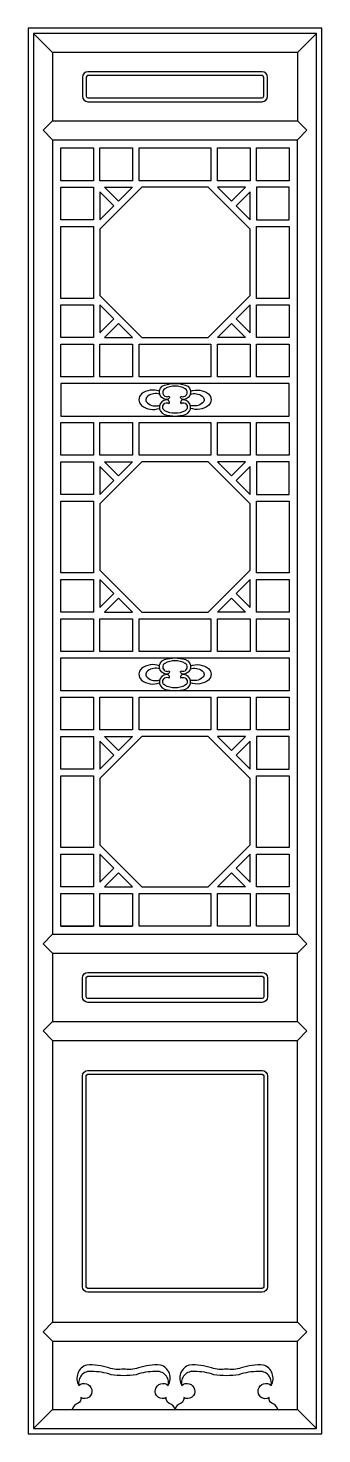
# Model space of a CAD drawing. Header units: metres. Extents: x -1125 to -585, y 0 to 2580.
import ezdxf

# ---------------------------------------------------------------- set-up
doc = ezdxf.new("R2010")
doc.units = ezdxf.units.M
for name, color, linetype in [('3', 3, 'Continuous'), ('4', 4, 'Continuous'), ('7', 7, 'Continuous')]:
    doc.layers.add(name, color=color, linetype=linetype)

msp = doc.modelspace()

# ---------------------------------------------------------------- linework, layer by layer
at = {"layer": '3'}
for p, q in [((-1115.3, 2570), (-1080.3, 2535)), ((-630.3, 2535), (-595.3, 2570)), ((-1080.3, 2410), (-1097.8, 2392.5)), ((-630.3, 2410), (-612.8, 2392.5)), ((-1097.8, 2392.5), (-1080.3, 2375)), ((-630.3, 2375), (-612.8, 2392.5)), ((-1005.3, 2360), (-1005.3, 2300)), ((-993.3, 2300), (-993.3, 2360)), ((-933.3, 2360), (-933.3, 2300)), ((-921.3, 2300), (-921.3, 2360)), ((-789.3, 2360), (-789.3, 2300)), ((-777.3, 2300), (-777.3, 2360)), ((-717.3, 2360), (-717.3, 2300)), ((-705.3, 2300), (-705.3, 2360)), ((-1005.3, 2300), (-1065.3, 2300)), ((-933.3, 2300), (-993.3, 2300)), ((-789.3, 2300), (-921.3, 2300)), ((-717.3, 2300), (-777.3, 2300)), ((-645.3, 2300), (-705.3, 2300)), ((-1065.3, 2288), (-1005.3, 2288)), ((-1005.3, 2288), (-1005.3, 2228)), ((-645.3, 2288), (-705.3, 2288)), ((-705.3, 2288), (-705.3, 2228)), ((-1005.3, 2228), (-1065.3, 2228)), ((-705.3, 2228), (-645.3, 2228)), ((-1065.3, 2216), (-1005.3, 2216)), ((-1005.3, 2216), (-1005.3, 2084)), ((-705.3, 2084), (-705.3, 2216)), ((-705.3, 2216), (-645.3, 2216)), ((-1005.3, 2084), (-1065.3, 2084)), ((-1065.3, 2072), (-1005.3, 2072)), ((-1005.3, 2072), (-1005.3, 2012)), ((-645.3, 2084), (-705.3, 2084)), ((-705.3, 2072), (-645.3, 2072)), ((-705.3, 2012), (-705.3, 2072)), ((-1005.3, 2012), (-1065.3, 2012)), ((-1065.3, 2000), (-1005.3, 2000)), ((-1005.3, 2000), (-1005.3, 1940)), ((-645.3, 2012), (-705.3, 2012)), ((-705.3, 2000), (-645.3, 2000)), ((-705.3, 1940), (-705.3, 2000)), ((-1005.3, 1940), (-1065.3, 1940)), ((-645.3, 1940), (-705.3, 1940)), ((-645.3, 1928), (-1065.3, 1928)), ((-1065.3, 1868), (-645.3, 1868)), ((-1065.3, 1856), (-1005.3, 1856)), ((-1065.3, 1856), (-1005.3, 1856)), ((-1005.3, 1856), (-1005.3, 1796)), ((-993.3, 1856), (-933.3, 1856)), ((-921.3, 1856), (-861.3, 1856)), ((-849.3, 1856), (-789.3, 1856)), ((-777.3, 1856), (-717.3, 1856)), ((-705.3, 1796), (-705.3, 1856)), ((-705.3, 1856), (-645.3, 1856)), ((-705.3, 1856), (-645.3, 1856)), ((-1005.3, 1796), (-1065.3, 1796)), ((-1065.3, 1784), (-1005.3, 1784)), ((-1005.3, 1784), (-1005.3, 1724)), ((-645.3, 1796), (-705.3, 1796)), ((-645.3, 1784), (-705.3, 1784)), ((-705.3, 1784), (-705.3, 1724)), ((-1005.3, 1724), (-1065.3, 1724)), ((-1065.3, 1712), (-1005.3, 1712)), ((-1005.3, 1712), (-1005.3, 1580)), ((-705.3, 1724), (-645.3, 1724)), ((-705.3, 1580), (-705.3, 1712)), ((-705.3, 1712), (-645.3, 1712)), ((-1005.3, 1580), (-1065.3, 1580)), ((-645.3, 1580), (-705.3, 1580)), ((-1065.3, 1568), (-1005.3, 1568)), ((-1005.3, 1568), (-1005.3, 1508)), ((-705.3, 1568), (-645.3, 1568)), ((-705.3, 1508), (-705.3, 1568)), ((-1005.3, 1508), (-1065.3, 1508)), ((-645.3, 1508), (-705.3, 1508)), ((-1065.3, 1496), (-1005.3, 1496)), ((-1005.3, 1496), (-1005.3, 1436)), ((-705.3, 1436), (-705.3, 1496)), ((-705.3, 1496), (-645.3, 1496)), ((-1005.3, 1436), (-1065.3, 1436)), ((-1065.3, 1424), (-645.3, 1424)), ((-645.3, 1436), (-705.3, 1436)), ((-645.3, 1364), (-1065.3, 1364)), ((-1065.3, 1352), (-1005.3, 1352)), ((-1065.3, 1352), (-1005.3, 1352)), ((-1005.3, 1352), (-1005.3, 1292)), ((-993.3, 1352), (-933.3, 1352)), ((-921.3, 1352), (-861.3, 1352)), ((-849.3, 1352), (-789.3, 1352)), ((-777.3, 1352), (-717.3, 1352)), ((-705.3, 1352), (-645.3, 1352)), ((-705.3, 1292), (-705.3, 1352)), ((-705.3, 1352), (-645.3, 1352)), ((-1005.3, 1292), (-1065.3, 1292)), ((-645.3, 1292), (-705.3, 1292)), ((-1065.3, 1280), (-1005.3, 1280)), ((-1005.3, 1280), (-1005.3, 1220)), ((-645.3, 1280), (-705.3, 1280)), ((-705.3, 1280), (-705.3, 1220)), ((-1005.3, 1220), (-1065.3, 1220)), ((-705.3, 1220), (-645.3, 1220)), ((-1065.3, 1208), (-1005.3, 1208)), ((-1005.3, 1208), (-1005.3, 1076)), ((-705.3, 1076), (-705.3, 1208)), ((-705.3, 1208), (-645.3, 1208)), ((-1005.3, 1076), (-1065.3, 1076)), ((-1065.3, 1064), (-1005.3, 1064)), ((-1005.3, 1064), (-1005.3, 1004)), ((-645.3, 1076), (-705.3, 1076)), ((-705.3, 1064), (-645.3, 1064)), ((-705.3, 1004), (-705.3, 1064)), ((-1005.3, 1004), (-1065.3, 1004)), ((-1065.3, 992), (-1005.3, 992)), ((-1005.3, 992), (-1005.3, 932)), ((-993.3, 992), (-933.3, 992)), ((-993.3, 932), (-993.3, 992)), ((-933.3, 992), (-933.3, 932)), ((-921.3, 932), (-921.3, 992)), ((-921.3, 992), (-789.3, 992)), ((-789.3, 992), (-789.3, 932)), ((-777.3, 992), (-717.3, 992)), ((-777.3, 932), (-777.3, 992)), ((-717.3, 992), (-717.3, 932)), ((-645.3, 1004), (-705.3, 1004)), ((-705.3, 932), (-705.3, 992)), ((-705.3, 992), (-645.3, 992)), ((-1097.8, 899.5), (-1080.3, 917)), ((-630.3, 917), (-612.8, 899.5)), ((-1080.3, 882), (-1097.8, 899.5)), ((-630.3, 882), (-612.8, 899.5)), ((-1097.8, 739.5), (-1080.3, 757)), ((-630.3, 757), (-612.8, 739.5)), ((-1080.3, 722), (-1097.8, 739.5)), ((-630.3, 722), (-612.8, 739.5)), ((-1097.8, 187.5), (-1080.3, 205)), ((-1080.3, 170), (-1097.8, 187.5)), ((-630.3, 205), (-612.8, 187.5)), ((-630.3, 170), (-612.8, 187.5)), ((-1115.3, 10), (-1080.3, 45)), ((-630.3, 45), (-595.3, 10))]:
    msp.add_line(p, q, dxfattribs=at)
for points in [[(-1115.3, 10), (-595.3, 10), (-595.3, 2570), (-1115.3, 2570)], [(-717.3, 2088.97), (-717.3, 2211.03), (-794.27, 2288), (-916.33, 2288), (-993.3, 2211.03), (-993.3, 2088.97), (-916.33, 2012), (-794.27, 2012)], [(-993.3, 2228), (-967.55, 2253.76), (-993.3, 2279.51)], [(-984.82, 2288), (-933.3, 2288), (-959.06, 2262.24)], [(-751.55, 2262.24), (-725.79, 2288), (-777.3, 2288)], [(-717.3, 2228), (-717.3, 2279.51), (-743.06, 2253.76)], [(-993.3, 2020.49), (-967.55, 2046.24), (-993.3, 2072)], [(-717.3, 2020.49), (-717.3, 2072), (-743.06, 2046.24)], [(-984.82, 2012), (-933.3, 2012), (-959.06, 2037.76)], [(-751.55, 2037.76), (-725.79, 2012), (-777.3, 2012)], [(-993.3, 1940), (-993.3, 2000), (-933.3, 2000), (-933.3, 1940)], [(-921.3, 1940), (-921.3, 2000), (-789.3, 2000), (-789.3, 1940)], [(-777.3, 1940), (-777.3, 2000), (-717.3, 2000), (-717.3, 1940)], [(-993.3, 1796), (-993.3, 1856), (-933.3, 1856), (-933.3, 1796)], [(-921.3, 1796), (-921.3, 1856), (-789.3, 1856), (-789.3, 1796)], [(-777.3, 1796), (-777.3, 1856), (-717.3, 1856), (-717.3, 1796)], [(-717.3, 1584.97), (-717.3, 1707.03), (-794.27, 1784), (-916.33, 1784), (-993.3, 1707.03), (-993.3, 1584.97), (-916.33, 1508), (-794.27, 1508)], [(-984.82, 1784), (-933.3, 1784), (-959.06, 1758.24)], [(-751.55, 1758.24), (-725.79, 1784), (-777.3, 1784)], [(-993.3, 1724), (-967.55, 1749.76), (-993.3, 1775.51)], [(-717.3, 1724), (-717.3, 1775.51), (-743.06, 1749.76)], [(-993.3, 1516.49), (-967.55, 1542.24), (-993.3, 1568)], [(-717.3, 1516.49), (-717.3, 1568), (-743.06, 1542.24)], [(-984.82, 1508), (-933.3, 1508), (-959.06, 1533.76)], [(-751.55, 1533.76), (-725.79, 1508), (-777.3, 1508)], [(-993.3, 1436), (-993.3, 1496), (-933.3, 1496), (-933.3, 1436)], [(-921.3, 1436), (-921.3, 1496), (-789.3, 1496), (-789.3, 1436)], [(-777.3, 1436), (-777.3, 1496), (-717.3, 1496), (-717.3, 1436)], [(-993.3, 1292), (-993.3, 1352), (-933.3, 1352), (-933.3, 1292)], [(-921.3, 1292), (-921.3, 1352), (-789.3, 1352), (-789.3, 1292)], [(-777.3, 1292), (-777.3, 1352), (-717.3, 1352), (-717.3, 1292)], [(-717.3, 1080.97), (-717.3, 1203.03), (-794.27, 1280), (-916.33, 1280), (-993.3, 1203.03), (-993.3, 1080.97), (-916.33, 1004), (-794.27, 1004)], [(-993.3, 1220), (-967.55, 1245.76), (-993.3, 1271.51)], [(-984.82, 1280), (-933.3, 1280), (-959.06, 1254.24)], [(-751.55, 1254.24), (-725.79, 1280), (-777.3, 1280)], [(-717.3, 1220), (-717.3, 1271.51), (-743.06, 1245.76)], [(-993.3, 1012.49), (-967.55, 1038.24), (-993.3, 1064)], [(-717.3, 1012.49), (-717.3, 1064), (-743.06, 1038.24)], [(-984.82, 1004), (-933.3, 1004), (-959.06, 1029.76)], [(-751.55, 1029.76), (-725.79, 1004), (-777.3, 1004)]]:
    msp.add_lwpolyline(points, close=True, dxfattribs=at)
for points in [[(-1015.3, 2445), (-695.3, 2445, 0.41), (-685.3, 2455), (-685.3, 2490, 0.41), (-695.3, 2500), (-1015.3, 2500, 0.41), (-1025.3, 2490), (-1025.3, 2455, 0.41)], [(-1015.3, 2452), (-695.3, 2452, 0.41), (-692.3, 2455), (-692.3, 2490, 0.41), (-695.3, 2493), (-1015.3, 2493, 0.41), (-1018.3, 2490), (-1018.3, 2455, 0.41)], [(-855.3, 1922.82, 0.14), (-874.06, 1918.16, 1.01), (-865.79, 1904.71, -0.57), (-871.31, 1898.3, -0.82), (-874.52, 1924.94, -0.07), (-855.3, 1928, -0.07), (-836.09, 1924.94, -0.82), (-839.29, 1898.3, -0.57), (-844.81, 1904.71, 1.01), (-836.55, 1918.16, 0.14)], [(-855.3, 1873.18, -0.14), (-874.06, 1877.84, -1.01), (-865.79, 1891.29, 0.57), (-871.31, 1897.7, 0.82), (-874.52, 1871.06, 0.07), (-855.3, 1868, 0.07), (-836.09, 1871.06, 0.82), (-839.29, 1897.7, 0.57), (-844.81, 1891.29, -1.01), (-836.55, 1877.84, -0.14)], [(-855.3, 1418.82, 0.14), (-874.06, 1414.16, 1.01), (-865.79, 1400.71, -0.57), (-871.31, 1394.3, -0.82), (-874.52, 1420.94, -0.07), (-855.3, 1424, -0.07), (-836.09, 1420.94, -0.82), (-839.29, 1394.3, -0.57), (-844.81, 1400.71, 1.01), (-836.55, 1414.16, 0.14)], [(-855.3, 1369.18, -0.14), (-874.06, 1373.84, -1.01), (-865.79, 1387.29, 0.57), (-871.31, 1393.7, 0.82), (-874.52, 1367.06, 0.07), (-855.3, 1364, 0.07), (-836.09, 1367.06, 0.82), (-839.29, 1393.7, 0.57), (-844.81, 1387.29, -1.01), (-836.55, 1373.84, -0.14)], [(-1015.3, 847), (-695.3, 847, -0.41), (-685.3, 837), (-685.3, 802, -0.41), (-695.3, 792), (-1015.3, 792, -0.41), (-1025.3, 802), (-1025.3, 837, -0.41)], [(-1015.3, 840), (-695.3, 840, -0.41), (-692.3, 837), (-692.3, 802, -0.41), (-695.3, 799), (-1015.3, 799, -0.41), (-1018.3, 802), (-1018.3, 837, -0.41)], [(-1015.3, 667), (-695.3, 667, -0.41), (-685.3, 657), (-685.3, 270, -0.41), (-695.3, 260), (-1015.3, 260, -0.41), (-1025.3, 270), (-1025.3, 657, -0.41)], [(-1015.3, 660), (-695.3, 660, -0.41), (-692.3, 657), (-692.3, 270, -0.41), (-695.3, 267), (-1015.3, 267, -0.41), (-1018.3, 270), (-1018.3, 657, -0.41)]]:
    msp.add_lwpolyline(points, format="xyb", close=True, dxfattribs=at)
for points in [[(-883.86, 1913.83, 0.25), (-916.87, 1908.76, 0.43), (-916.87, 1887.37, 0.25), (-883.86, 1882.17)], [(-883.48, 1908.21, 0.23), (-905.11, 1904.65, 0.5), (-905.97, 1891.99, 0.27), (-883.48, 1887.79)], [(-827.13, 1908.21, -0.23), (-805.5, 1904.65, -0.5), (-804.63, 1891.99, -0.27), (-827.13, 1887.79)], [(-826.74, 1913.83, -0.25), (-793.74, 1908.76, -0.43), (-793.74, 1887.37, -0.25), (-826.74, 1882.17)], [(-883.86, 1409.83, 0.25), (-916.87, 1404.76, 0.43), (-916.87, 1383.37, 0.25), (-883.86, 1378.17)], [(-883.48, 1404.21, 0.23), (-905.11, 1400.65, 0.5), (-905.97, 1387.99, 0.27), (-883.48, 1383.79)], [(-827.13, 1404.21, -0.23), (-805.5, 1400.65, -0.5), (-804.63, 1387.99, -0.27), (-827.13, 1383.79)], [(-826.74, 1409.83, -0.25), (-793.74, 1404.76, -0.43), (-793.74, 1383.37, -0.25), (-826.74, 1378.17)], [(-855.3, 45, 0.23), (-866.45, 56.45, -0.33), (-871.29, 66.55, -0.68), (-891.13, 81.66, -0.58), (-867.78, 88.79, 0.49), (-882.03, 126.41, 0.09), (-922.67, 121.03, -0.12), (-949.79, 119.05, -0.12), (-976.9, 121.03, 0.09), (-1017.54, 126.41, 0.49), (-1031.79, 88.79, -0.58), (-1008.44, 81.66, -0.68), (-1028.28, 66.55, -0.33), (-1033.12, 56.45, 0.23), (-1044.27, 45)], [(-867.78, 88.79, 0.53), (-891.29, 114.58, 0.08), (-926.72, 108.68, -0.02), (-949.79, 106.63, -0.02), (-972.85, 108.68, 0.08), (-1008.28, 114.58, 0.53), (-1031.79, 88.79)], [(-666.34, 45, 0.23), (-677.49, 56.45, -0.33), (-682.32, 66.55, -0.68), (-702.17, 81.66, -0.58), (-678.81, 88.79, 0.49), (-693.07, 126.41, 0.09), (-733.7, 121.03, -0.12), (-760.82, 119.05, -0.12), (-787.94, 121.03, 0.09), (-828.57, 126.41, 0.49), (-842.83, 88.79, -0.58), (-819.47, 81.66, -0.68), (-839.31, 66.55, -0.33), (-844.15, 56.45, 0.23), (-855.3, 45)], [(-678.81, 88.79, 0.53), (-702.32, 114.58, 0.08), (-737.75, 108.68, -0.02), (-760.82, 106.63, -0.02), (-783.89, 108.68, 0.08), (-819.31, 114.58, 0.53), (-842.83, 88.79)]]:
    msp.add_lwpolyline(points, format="xyb", dxfattribs=at)
at = {"layer": '4'}
msp.add_lwpolyline([(-1125.3, 0), (-585.3, 0), (-585.3, 2580), (-1125.3, 2580)], close=True, dxfattribs=at)
at = {"layer": '7'}
for p, q in [((-630.3, 2535), (-1080.3, 2535)), ((-1080.3, 2535), (-1080.3, 2410)), ((-630.3, 2535), (-630.3, 2410)), ((-1080.3, 2410), (-630.3, 2410)), ((-1080.3, 2375), (-1080.3, 917)), ((-1080.3, 2375), (-630.3, 2375)), ((-630.3, 917), (-630.3, 2375)), ((-1065.3, 2360), (-1005.3, 2360)), ((-1065.3, 2300), (-1065.3, 2360)), ((-1065.3, 2360), (-1005.3, 2360)), ((-993.3, 2360), (-933.3, 2360)), ((-993.3, 2360), (-933.3, 2360)), ((-921.3, 2360), (-789.3, 2360)), ((-777.3, 2360), (-717.3, 2360)), ((-777.3, 2360), (-717.3, 2360)), ((-705.3, 2360), (-645.3, 2360)), ((-705.3, 2360), (-645.3, 2360)), ((-645.3, 2360), (-645.3, 2300)), ((-1065.3, 2228), (-1065.3, 2288)), ((-645.3, 2228), (-645.3, 2288)), ((-1065.3, 2084), (-1065.3, 2216)), ((-645.3, 2216), (-645.3, 2084)), ((-1065.3, 2012), (-1065.3, 2072)), ((-645.3, 2072), (-645.3, 2012)), ((-1065.3, 1940), (-1065.3, 2000)), ((-645.3, 2000), (-645.3, 1940)), ((-1065.3, 1928), (-1065.3, 1868)), ((-645.3, 1868), (-645.3, 1928)), ((-1065.3, 1796), (-1065.3, 1856)), ((-645.3, 1856), (-645.3, 1796)), ((-1065.3, 1724), (-1065.3, 1784)), ((-645.3, 1724), (-645.3, 1784)), ((-1065.3, 1580), (-1065.3, 1712)), ((-645.3, 1712), (-645.3, 1580)), ((-1065.3, 1508), (-1065.3, 1568)), ((-645.3, 1568), (-645.3, 1508)), ((-1065.3, 1436), (-1065.3, 1496)), ((-645.3, 1496), (-645.3, 1436)), ((-1065.3, 1364), (-1065.3, 1424)), ((-645.3, 1424), (-645.3, 1364)), ((-1065.3, 1292), (-1065.3, 1352)), ((-645.3, 1352), (-645.3, 1292)), ((-1065.3, 1220), (-1065.3, 1280)), ((-645.3, 1220), (-645.3, 1280)), ((-1065.3, 1076), (-1065.3, 1208)), ((-645.3, 1208), (-645.3, 1076)), ((-1065.3, 1004), (-1065.3, 1064)), ((-645.3, 1064), (-645.3, 1004)), ((-1065.3, 932), (-1065.3, 992)), ((-645.3, 992), (-645.3, 932)), ((-1065.3, 932), (-1005.3, 932)), ((-1065.3, 932), (-1005.3, 932)), ((-1005.3, 932), (-1065.3, 932)), ((-933.3, 932), (-993.3, 932)), ((-993.3, 932), (-933.3, 932)), ((-789.3, 932), (-921.3, 932)), ((-717.3, 932), (-777.3, 932)), ((-645.3, 932), (-705.3, 932)), ((-1080.3, 917), (-630.3, 917)), ((-1080.3, 882), (-630.3, 882)), ((-1080.3, 882), (-1080.3, 757)), ((-630.3, 757), (-630.3, 882)), ((-1080.3, 757), (-630.3, 757)), ((-1080.3, 722), (-630.3, 722)), ((-1080.3, 722), (-1080.3, 205)), ((-630.3, 205), (-630.3, 722)), ((-1080.3, 205), (-630.3, 205)), ((-1080.3, 170), (-630.3, 170)), ((-1080.3, 170), (-1080.3, 45)), ((-630.3, 45), (-630.3, 170)), ((-1080.3, 45), (-630.3, 45))]:
    msp.add_line(p, q, dxfattribs=at)

doc.saveas('drawing.dxf')
